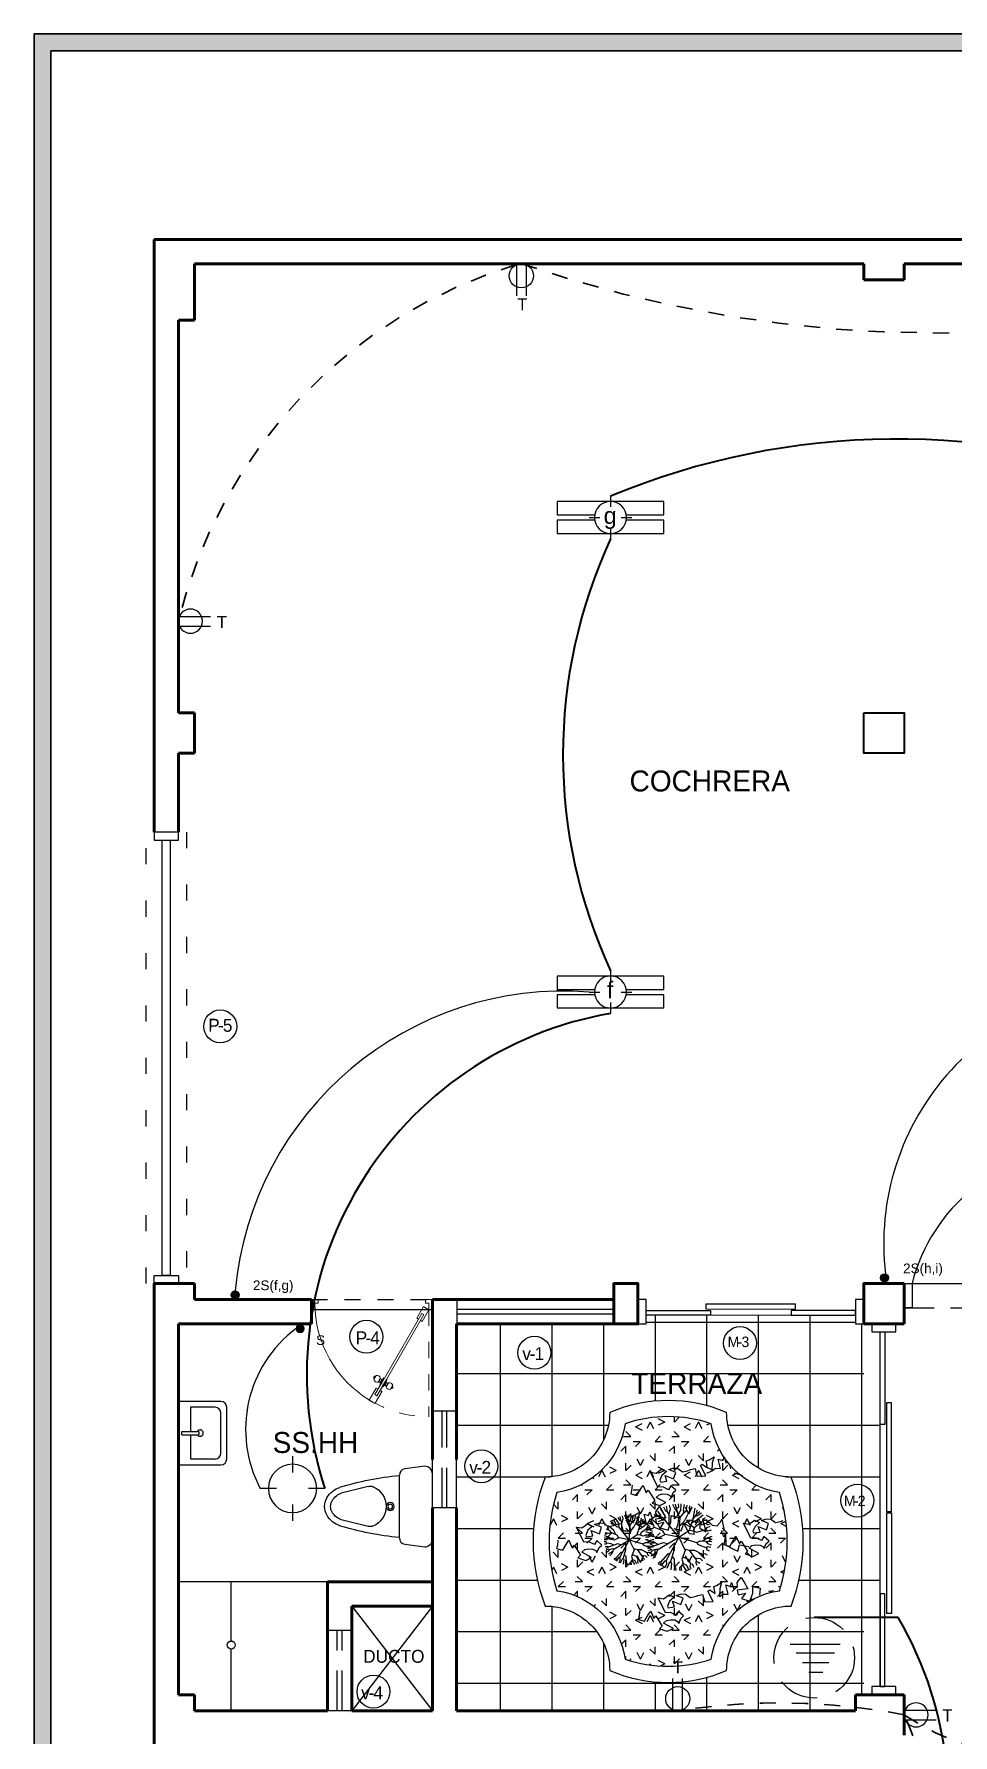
# Model space of a CAD drawing. Header units: metres. Extents: x 1996 to 3973, y 1775 to 3610.
# Drawn here: x 2228.48 to 2234.18, y 1795.09 to 1805.64 of the extents above; entities that cross this region are included whole.
import ezdxf
from ezdxf.enums import TextEntityAlignment as Align

# ---------------------------------------------------------------- set-up
doc = ezdxf.new("R2010")
doc.units = ezdxf.units.M
for name, pattern in [('ACAD_ISO07W100', [3, 0, -3]), ('DASHED2', [0.375, 0.25, -0.125]), ('HIDDEN', [0.375, 0.25, -0.125]), ('TRAZOS1', [0.15, 0.1, -0.05])]:
    doc.linetypes.add(name, pattern=pattern)
for name, color, linetype in [('0.1', 24, 'Continuous'), ('0.2', 2, 'Continuous'), ('ESQUEMA', 7, 'Continuous'), ('MOVABLE_FURNISHINGS', 130, 'Continuous'), ('muro', 5, 'Continuous'), ('MURO A', 6, 'Continuous'), ('piso', 8, 'Continuous'), ('PROY. DE VIGA', 4, 'ACAD_ISO07W100'), ('PROYECCION DE VIGA', 4, 'ACAD_ISO07W100'), ('PROYECCIONES 0.1', 1, 'HIDDEN'), ('puertas', 42, 'Continuous'), ('subtitulos-cori', 3, 'Continuous'), ('TEXTURA', 21, 'Continuous'), ('TOMACORRIENTE', 4, 'HIDDEN'), ('VIVIENDA1', 7, 'Continuous')]:
    doc.layers.add(name, color=color, linetype=linetype)
for name, color, linetype, lineweight in [('ACCESORIO', 151, 'Continuous', 25), ('CABLE-INTERRUPTOR', 2, 'Continuous', 25), ('CABLE-LUZ', 1, 'Continuous', 40), ('CABLE-TOMACORRIENTE', 3, 'TRAZOS1', 30), ('P-SANIT', 21, 'Continuous', 18), ('puerta', 34, 'Continuous', 18), ('TEX-CORTE', 31, 'Continuous', 13), ('ventana alta', 210, 'HIDDEN', 25), ('ventana baja', 3, 'Continuous', 25)]:
    doc.layers.add(name, color=color, linetype=linetype, lineweight=lineweight)
doc.styles.add('A-0', font='swissel.ttf', dxfattribs={"height": 0.06})
doc.styles.add('A-1', font='swissel.ttf', dxfattribs={"height": 0.1})
doc.styles.add('ARIAL', font='arial.ttf')
doc.styles.add('huber', font='comic.ttf', dxfattribs={"height": 0.13})

# ---------------------------------------------------------------- blocks, each defined once
blk = doc.blocks.new('inodoro')
at = {"layer": 'subtitulos-cori'}
for p, q in [((1585.506, 993.252), (1585.506, 993.642)), ((1585.699, 993.572), (1585.868, 993.53)), ((1585.699, 993.324), (1585.868, 993.365))]:
    blk.add_line(p, q, dxfattribs=at)
for points in [[(1585.506, 993.252, -0.375116), (1585.473, 993.214), (1585.349, 993.197, -0.414214), (1585.302, 993.245), (1585.302, 993.649, -0.414214), (1585.349, 993.697), (1585.473, 993.68, -0.374475), (1585.506, 993.642)], [(1585.876, 993.328, 0.072735), (1585.919, 993.351, 0.106053), (1585.957, 993.395, 0.126698), (1585.97, 993.447, 0.126698), (1585.957, 993.5, 0.106053), (1585.919, 993.543, 0.072735), (1585.876, 993.566, 0.075527)], [(1585.868, 993.365, 0.063348), (1585.896, 993.381, 0.106053), (1585.924, 993.413, 0.126698), (1585.933, 993.447, 0.126698), (1585.924, 993.482, 0.106053), (1585.896, 993.514, 0.063348), (1585.868, 993.53, 0.032432)]]:
    blk.add_lwpolyline(points, format="xyb", dxfattribs=at)
for radius in [0.0243, 0.0144]:
    blk.add_circle((1585.563, 993.447), radius, dxfattribs=at)
for centre, radius, start, end in [((1585.364, 991.935), 1.71, 72.5571, 85.242), ((1585.72, 993.448), 0.132, 112.0061, 248.1601), ((1585.688, 993.527), 0.0465, 75.9208, 112.0061), ((1585.361, 994.971), 1.722, 274.8314, 287.4286), ((1585.688, 993.369), 0.0465, 248.1601, 283.4542)]:
    blk.add_arc(centre, radius, start, end, dxfattribs=at)
blk = doc.blocks.new('ARBUSTO')
at = {"layer": '0.2'}
for p, q in [((-0.244, 0.152), (-0.266, 0.165)), ((-0.22, 0.159), (-0.244, 0.152)), ((-0.226, 0.183), (-0.243, 0.196)), ((-0.22, 0.159), (-0.226, 0.183)), ((-0.201, 0.199), (-0.223, 0.219)), ((-0.149, 0.121), (-0.22, 0.159)), ((-0.15, 0.191), (-0.201, 0.199)), ((-0.188, 0.235), (-0.194, 0.245)), ((-0.162, 0.222), (-0.188, 0.235)), ((-0.161, 0.24), (-0.17, 0.262)), ((-0.163, 0.209), (-0.161, 0.24)), ((-0.098, 0.119), (-0.163, 0.209)), ((-0.129, 0.252), (-0.139, 0.28)), ((-0.108, 0.245), (-0.129, 0.252)), ((-0.104, 0.27), (-0.113, 0.291)), ((-0.109, 0.245), (-0.104, 0.27)), ((-0.087, 0.203), (-0.109, 0.245)), ((-0.071, 0.256), (-0.091, 0.299)), ((-0.038, 0.181), (-0.087, 0.203)), ((-0.04, 0.244), (-0.071, 0.256)), ((-0.033, 0.254), (-0.065, 0.306)), ((-0.019, 0.274), (-0.006, 0.286)), ((-0.006, 0.286), (-0.011, 0.312)), ((0, 0), (0.119, 0.217)), ((0.03, 0.284), (0.027, 0.311)), ((0.04, 0.277), (0.03, 0.284)), ((0.04, 0.277), (0.043, 0.309)), ((0.044, 0.204), (0.04, 0.277)), ((0.062, 0.18), (0.044, 0.204)), ((0.045, 0.123), (0.076, 0.228)), ((0.067, 0.244), (0.075, 0.303)), ((0.076, 0.228), (0.067, 0.244)), ((0.076, 0.228), (0.09, 0.239)), ((0.09, 0.239), (0.111, 0.292)), ((0.105, 0.157), (0.169, 0.228)), ((0.116, 0.252), (0.129, 0.285)), ((0.119, 0.217), (0.116, 0.252)), ((0.119, 0.217), (0.137, 0.227)), ((0.137, 0.227), (0.164, 0.266)), ((0.166, 0.245), (0.176, 0.258)), ((0.169, 0.228), (0.166, 0.245)), ((0.169, 0.228), (0.184, 0.231)), ((0.184, 0.231), (0.193, 0.246)), ((0.206, 0.141), (0.222, 0.177)), ((0.222, 0.177), (0.242, 0.198)), ((-0.299, 0.018), (-0.312, 0.016)), ((-0.265, 0.004), (-0.312, -0.01)), ((-0.201, 0.033), (-0.31, 0.04)), ((-0.268, 0.059), (-0.304, 0.071)), ((-0.269, 0.087), (-0.299, 0.092)), ((-0.282, 0.038), (-0.299, 0.018)), ((-0.261, 0.115), (-0.285, 0.127)), ((-0.256, 0.096), (-0.269, 0.087)), ((-0.255, 0.036), (-0.268, 0.059)), ((-0.221, 0.034), (-0.265, 0.004)), ((-0.259, 0.097), (-0.261, 0.115)), ((-0.174, 0.063), (-0.259, 0.097)), ((-0.17, 0.047), (-0.201, 0.033)), ((-0.17, 0.047), (-0.174, 0.063)), ((0, 0), (-0.17, 0.047)), ((-0.097, 0.119), (-0.149, 0.121)), ((0, 0), (-0.1, -0.066)), ((-0.053, 0.108), (-0.098, 0.119)), ((0, 0), (-0.012, -0.184)), ((0, 0), (0.125, -0.025)), ((0, 0), (0.128, -0.161)), ((0.057, 0.103), (0.045, 0.123)), ((0.083, 0.152), (0.105, 0.157)), ((0.101, 0.06), (0.146, 0.05)), ((0.125, -0.025), (0.19, 0.004)), ((0.146, 0.05), (0.26, 0.091)), ((0.19, 0.004), (0.267, -0.012)), ((0.192, 0.114), (0.214, 0.113)), ((0.193, 0.067), (0.227, 0.047)), ((0.214, 0.113), (0.25, 0.123)), ((0.227, 0.047), (0.281, 0.039)), ((0.25, 0.123), (0.255, 0.137)), ((0.25, 0.123), (0.259, 0.115)), ((0.255, 0.137), (0.274, 0.151)), ((0.259, 0.115), (0.287, 0.125)), ((0.26, 0.091), (0.293, 0.108)), ((0.26, 0.091), (0.27, 0.082)), ((0.27, 0.082), (0.301, 0.085)), ((0.28, 0.039), (0.288, 0.024)), ((0.281, 0.039), (0.293, 0.052)), ((0.284, -0.001), (0.312, 0)), ((0.288, 0.024), (0.311, 0.025)), ((0.293, 0.052), (0.308, 0.052)), ((-0.273, -0.061), (-0.305, -0.07)), ((-0.265, -0.092), (-0.295, -0.104)), ((-0.269, -0.12), (-0.287, -0.124)), ((-0.229, -0.122), (-0.278, -0.142)), ((-0.253, -0.073), (-0.273, -0.061)), ((-0.253, -0.132), (-0.269, -0.12)), ((-0.252, -0.072), (-0.265, -0.092)), ((-0.226, -0.155), (-0.265, -0.166)), ((-0.168, -0.049), (-0.252, -0.072)), ((-0.156, -0.154), (-0.23, -0.211)), ((-0.193, -0.128), (-0.229, -0.122)), ((-0.226, -0.152), (-0.228, -0.172)), ((-0.156, -0.101), (-0.226, -0.152)), ((-0.135, -0.062), (-0.168, -0.049)), ((-0.135, -0.062), (-0.156, -0.101)), ((-0.122, -0.136), (-0.156, -0.154)), ((-0.1, -0.066), (-0.135, -0.062)), ((-0.1, -0.066), (-0.134, -0.172)), ((-0.058, -0.158), (-0.105, -0.252)), ((-0.006, -0.1), (-0.058, -0.158)), ((0.091, -0.114), (0.091, -0.213)), ((0.128, -0.023), (0.15, -0.06)), ((0.15, -0.06), (0.228, -0.091)), ((0.169, -0.068), (0.191, -0.118)), ((0.191, -0.118), (0.259, -0.174)), ((0.227, -0.09), (0.236, -0.113)), ((0.228, -0.091), (0.253, -0.079)), ((0.231, -0.005), (0.246, -0.029)), ((0.236, -0.113), (0.282, -0.134)), ((0.246, -0.029), (0.308, -0.052)), ((0.253, -0.079), (0.3, -0.089)), ((0.256, -0.122), (0.259, -0.14)), ((0.259, -0.14), (0.275, -0.149)), ((0.265, -0.012), (0.312, -0.022)), ((0.267, -0.012), (0.284, -0.001)), ((0.272, -0.083), (0.283, -0.071)), ((0.283, -0.071), (0.304, -0.071)), ((-0.228, -0.172), (-0.25, -0.187)), ((-0.174, -0.203), (-0.213, -0.229)), ((-0.17, -0.22), (-0.197, -0.243)), ((-0.169, -0.246), (-0.176, -0.258)), ((-0.155, -0.198), (-0.174, -0.203)), ((-0.134, -0.172), (-0.171, -0.219)), ((-0.171, -0.219), (-0.169, -0.246)), ((-0.134, -0.172), (-0.155, -0.272)), ((-0.105, -0.252), (-0.127, -0.286)), ((-0.105, -0.252), (-0.1, -0.273)), ((-0.1, -0.273), (-0.105, -0.294)), ((-0.07, -0.247), (-0.08, -0.302)), ((-0.05, -0.233), (-0.07, -0.247)), ((-0.043, -0.254), (-0.053, -0.308)), ((-0.012, -0.184), (-0.05, -0.233)), ((-0.05, -0.233), (-0.043, -0.254)), ((-0.019, -0.25), (-0.023, -0.312)), ((0.007, -0.215), (-0.019, -0.25)), ((-0.012, -0.184), (0.006, -0.211)), ((0.021, -0.269), (0, -0.289)), ((0, -0.289), (0.002, -0.312)), ((0.006, -0.211), (0.021, -0.269)), ((0.014, -0.241), (0.034, -0.263)), ((0.021, -0.269), (0.031, -0.311)), ((0.034, -0.263), (0.055, -0.308)), ((0.092, -0.214), (0.076, -0.265)), ((0.076, -0.265), (0.086, -0.3)), ((0.091, -0.213), (0.104, -0.237)), ((0.104, -0.237), (0.122, -0.246)), ((0.105, -0.237), (0.114, -0.291)), ((0.122, -0.246), (0.138, -0.281)), ((0.13, -0.161), (0.127, -0.201)), ((0.127, -0.201), (0.168, -0.263)), ((0.128, -0.161), (0.15, -0.16)), ((0.15, -0.16), (0.191, -0.196)), ((0.171, -0.179), (0.166, -0.204)), ((0.166, -0.204), (0.194, -0.245)), ((0.191, -0.196), (0.209, -0.192)), ((0.192, -0.196), (0.215, -0.227)), ((0.209, -0.192), (0.23, -0.212))]:
    blk.add_line(p, q, dxfattribs=at)
blk.add_lwpolyline([(0.26, 0.173), (0.205, 0.14), (0.194, 0.115), (0, 0), (-0.061, 0.124), (-0.029, 0.205), (-0.04, 0.244), (-0.019, 0.274), (-0.026, 0.311)], dxfattribs=at)
blk = doc.blocks.new('A$C1E0144C6')
for p, q in [((0, 0), (0.005, 0.06)), ((0.005, 0), (0, 0)), ((0.01, 0.06), (0.005, 0)), ((0.005, 0.06), (0.01, 0.06)), ((0.009, 0.014), (0.005, 0)), ((0.009, 0.014), (0.011, 0.046)), ((0.013, 0.017), (0.009, 0.014)), ((0.01, 0.06), (0.011, 0.046)), ((0.011, 0.046), (0.015, 0.042)), ((0.013, 0.017), (0.015, 0.042)), ((0.027, 0.016), (0.013, 0.017)), ((0.015, 0.042), (0.03, 0.041)), ((0.027, 0.041), (0.025, 0.016)), ((0.03, 0.045), (0.027, 0.011)), ((0.064, 0.007), (0.067, 0.042)), ((0.065, 0.019), (0.073, 0.018)), ((0.074, 0.03), (0.066, 0.031)), ((0.073, 0.018), (0.074, 0.03))]:
    blk.add_line(p, q)
for centre, start, end in [((0.047, 0.029), 221.3972, 308.6028), ((0.047, 0.024), 41.3972, 128.6028)]:
    blk.add_arc(centre, 0.0272, start, end)
blk = doc.blocks.new('p-0.9')
at = {"linetype": 'ACAD_ISO07W100', "ltscale": 0.005}
blk.add_line((0.025, 0.075), (0.025, 0.871), dxfattribs=at)
at = {"linetype": 'Continuous'}
for p, q in [((0.426, 0.77), (0.374, 0.68)), ((0.469, 0.749), (0.428, 0.773)), ((0.362, 0.628), (0.372, 0.647)), ((0.372, 0.647), (0.412, 0.716)), ((0.376, 0.683), (0.389, 0.675)), ((0.377, 0.62), (0.387, 0.638)), ((0.387, 0.638), (0.427, 0.707)), ((0.404, 0.666), (0.417, 0.659)), ((0.412, 0.716), (0.427, 0.707)), ((0.417, 0.659), (0.469, 0.749)), ((0.063, 0.111), (0.362, 0.628)), ((0.078, 0.102), (0.377, 0.62)), ((0.025, 0.075), (0.075, 0.162)), ((0.116, 0.138), (0.066, 0.051)), ((0.075, 0.162), (0.088, 0.154)), ((0.103, 0.145), (0.116, 0.138)), ((0, 0.075), (0.025, 0.075)), ((0, 0), (0, 0.075)), ((0.05, 0), (0, 0)), ((0.066, 0.051), (0.025, 0.075)), ((0.025, 0.075), (0.025, 0.025)), ((0.05, 0.025), (0.025, 0.025)), ((0.05, 0.025), (0.05, 0)), ((0.063, 0.111), (0.078, 0.102)), ((0.85, 0.025), (0.875, 0.025)), ((0.85, 0.025), (0.85, 0)), ((0.85, 0), (0.9, 0)), ((0.875, 0.075), (0.875, 0.025)), ((0.9, 0.075), (0.875, 0.075)), ((0.9, 0), (0.9, 0.075))]:
    blk.add_line(p, q, dxfattribs=at)
at = {"linetype": 'ACAD_ISO07W100', "ltscale": 0.005}
blk.add_arc((0.027, 0.025), 0.846, 58.6142, 90.1591, dxfattribs=at)
at = {"linetype": 'Continuous'}
blk.add_arc((0.023, 0.021), 0.852, 0.2727, 58.5148, dxfattribs=at)
at = {"linetype": 'Continuous', "xscale": -1, "rotation": 325.0359534046227}
blk.add_blockref('A$C1E0144C6', (0.342, 0.594), dxfattribs=at)
at = {"linetype": 'Continuous', "extrusion": (0, 0, -1), "xscale": -1, "zscale": -1, "rotation": 25.03595340614481}
blk.add_blockref('A$C1E0144C6', (-0.357, 0.585), dxfattribs=at)
blk = doc.blocks.new('lavatorio')
at = {"layer": 'P-SANIT', "lineweight": 25}
for p, q in [((1585.563, 994.244), (1585.302, 994.244)), ((1585.527, 994.208), (1585.375, 994.208)), ((1585.375, 994.208), (1585.375, 994.058)), ((1585.6, 993.887), (1585.6, 994.208)), ((1585.563, 993.923), (1585.563, 994.171)), ((1585.32, 994.058), (1585.417, 994.058)), ((1585.32, 994.036), (1585.32, 994.058)), ((1585.32, 994.036), (1585.417, 994.036)), ((1585.32, 994.036), (1585.417, 994.036)), ((1585.375, 994.036), (1585.375, 993.887)), ((1585.375, 993.887), (1585.527, 993.887)), ((1585.302, 993.85), (1585.563, 993.85))]:
    blk.add_line(p, q, dxfattribs=at)
for centre, radius, start, end in [((1585.527, 994.171), 0.0364, 0, 90), ((1585.563, 994.208), 0.0364, 0, 90), ((1585.434, 994.048), 0.0198, 215.0613, 148.7211), ((1585.418, 994.047), 0.0111, 260.6904, 99.3096), ((1585.527, 993.923), 0.0364, 270, 0), ((1585.563, 993.887), 0.0364, 270, 0)]:
    blk.add_arc(centre, radius, start, end, dxfattribs=at)
blk = doc.blocks.new('1-FLUO')
for p, q in [((0, 0.2), (0, 0.1)), ((-0.1, 0), (-0.2, 0)), ((0.2, 0), (0.1, 0)), ((0, -0.1), (0, -0.2))]:
    blk.add_line(p, q)
for points in [[(-0.148, 0.025), (-0.5, 0.025), (-0.5, 0.15), (0.5, 0.15), (0.5, 0.025), (0.148, 0.025)], [(0.148, -0.025), (0.5, -0.025), (0.5, -0.15), (-0.5, -0.15), (-0.5, -0.025), (-0.148, -0.025)]]:
    blk.add_lwpolyline(points)
blk.add_circle((0, 0), 0.15)
blk = doc.blocks.new('1-PUNT')
for p, q in [((0, 0.1), (0, 0.2)), ((-0.2, 0), (-0.1, 0)), ((0.1, 0), (0.2, 0)), ((0, -0.2), (0, -0.1))]:
    blk.add_line(p, q)
blk.add_circle((0, 0), 0.15)
at = {"style": 'A-0'}
blk.add_attdef('88', text='', height=0.06, dxfattribs=at).set_placement((0, 0), align=Align.MIDDLE_CENTER)
blk = doc.blocks.new('A-INTERRUPTOR2')
blk.add_hatch(color=256).paths.add_polyline_path([(-0.02, 0, 1), (-0.07, 0, 1)])
blk.add_circle((-0.045, 0), 0.025)
at = {"style": 'A-0'}
blk.add_attdef('S(A,B)', text='', height=0.06, dxfattribs=at).set_placement((-0.09, 0.045), align=Align.RIGHT)
blk = doc.blocks.new('2-TM_SI')
for p, q in [((0.006, 0.03), (0.2, 0.03)), ((0.006, -0.03), (0.2, -0.03))]:
    blk.add_line(p, q)
blk.add_circle((0.075, 0), 0.075)

msp = doc.modelspace()

# ---------------------------------------------------------------- hatches: boundary and pattern name
h = msp.add_hatch(color=6)
h.dxf.hatch_style = 1
h.set_gradient(color1=(255, 0, 255), color2=(255, 51, 255), one_color=1, tint=0.6, name='CYLINDER')
h.paths.add_polyline_path([(2268.549, 1775.019), (2268.549, 1805.639), (2228.483, 1805.639), (2228.483, 1775.019)])
h.paths.add_polyline_path([(2268.444, 1775.128), (2268.444, 1805.534), (2228.587, 1805.534), (2228.587, 1775.128)], flags=16)
h = msp.add_hatch()
h.set_pattern_fill('HLNIST', color=8, scale=0.08, pattern_type=2)
h.set_pattern_definition([(0, (244.81572, -52.59), (0, 0.32), []), (90, (244.81572, -52.59), (-0.32, 2e-17), [])])
h.paths.add_polyline_path([(2233.628, 1795.789), (2233.678, 1795.789), (2233.678, 1795.839), (2233.73, 1795.839), (2233.73, 1796.264), (2233.73, 1797.139), (2233.678, 1797.139), (2233.678, 1797.189), (2233.628, 1797.189), (2233.628, 1797.639), (2233.628, 1797.639), (2233.578, 1797.639), (2233.578, 1797.692), (2232.278, 1797.691), (2232.278, 1797.639), (2232.228, 1797.639), (2232.078, 1797.639), (2231.103, 1797.639), (2231.103, 1796.797), (2231.103, 1796.497), (2231.103, 1795.239), (2233.578, 1795.239), (2233.578, 1795.339), (2233.628, 1795.339)])
h.paths.add_polyline_path([(2231.653, 1795.889, -0.187792), (2231.653, 1796.689, 0.414214), (2232.053, 1797.089, -0.205459), (2232.778, 1797.089, 0.414214), (2233.178, 1796.689, -0.187792), (2233.178, 1795.889, 0.414214), (2232.778, 1795.489, -0.205459), (2232.053, 1795.489, 0.414214)], flags=16)
h.paths.add_polyline_path([(2231.725, 1795.984, -0.155954), (2231.725, 1796.594, 0.332503), (2232.148, 1797.019, -0.167813), (2232.683, 1797.019, 0.111598), (2232.761, 1796.813), (2232.762, 1796.814), (2232.763, 1796.81, 0.211504), (2233.106, 1796.594, -0.155954), (2233.106, 1795.984, 0.332503), (2232.683, 1795.56, -0.167813), (2232.148, 1795.56, 0.332503)], flags=0)
h.paths.add_polyline_path([(2232.095, 1796.395), (2232.095, 1796.396), (2232.093, 1796.395)], flags=0)
h.paths.add_polyline_path([(2232.035, 1796.279), (2232.035, 1796.28), (2232.035, 1796.279)], flags=0)
h.paths.add_polyline_path([(2232.062, 1796.344), (2232.062, 1796.344), (2232.061, 1796.344)], flags=0)
h.paths.add_polyline_path([(2232.354, 1796.239), (2232.353, 1796.239), (2232.352, 1796.239)], flags=0)
h.paths.add_polyline_path([(2232.079, 1796.242), (2232.079, 1796.242), (2232.078, 1796.241)], flags=0)
h.paths.add_polyline_path([(2232.174, 1796.299), (2232.112, 1796.311), (2232.111, 1796.31), (2232.11, 1796.311), (2232.174, 1796.299), (2232.111, 1796.379), (2232.1, 1796.378), (2232.08, 1796.396), (2232.079, 1796.396), (2232.078, 1796.398), (2232.1, 1796.378), (2232.11, 1796.379), (2232.11, 1796.38), (2232.129, 1796.355), (2232.129, 1796.405), (2232.123, 1796.416), (2232.123, 1796.417), (2232.122, 1796.418), (2232.129, 1796.405), (2232.129, 1796.406), (2232.129, 1796.355), (2232.174, 1796.299), (2232.18, 1796.39), (2232.17, 1796.405), (2232.171, 1796.405), (2232.171, 1796.404), (2232.18, 1796.39), (2232.2, 1796.415), (2232.199, 1796.414), (2232.2, 1796.414), (2232.18, 1796.39), (2232.174, 1796.299), (2232.224, 1796.332), (2232.241, 1796.384), (2232.259, 1796.407), (2232.259, 1796.408), (2232.261, 1796.409), (2232.241, 1796.384), (2232.235, 1796.366), (2232.252, 1796.375), (2232.291, 1796.405), (2232.324, 1796.39), (2232.33, 1796.375), (2232.382, 1796.355), (2232.395, 1796.332), (2232.481, 1796.315), (2232.396, 1796.422), (2232.382, 1796.421), (2232.354, 1796.445), (2232.354, 1796.445), (2232.352, 1796.447), (2232.382, 1796.421), (2232.394, 1796.422), (2232.394, 1796.423), (2232.421, 1796.39), (2232.42, 1796.456), (2232.412, 1796.472), (2232.411, 1796.472), (2232.411, 1796.474), (2232.42, 1796.457), (2232.42, 1796.458), (2232.421, 1796.39), (2232.481, 1796.315), (2232.489, 1796.437), (2232.475, 1796.457), (2232.476, 1796.457), (2232.476, 1796.455), (2232.489, 1796.437), (2232.514, 1796.469), (2232.514, 1796.469), (2232.514, 1796.469), (2232.489, 1796.437), (2232.481, 1796.315), (2232.547, 1796.359), (2232.57, 1796.429), (2232.594, 1796.46), (2232.594, 1796.461), (2232.596, 1796.462), (2232.57, 1796.429), (2232.547, 1796.359), (2232.57, 1796.356), (2232.584, 1796.382), (2232.63, 1796.415), (2232.631, 1796.418), (2232.635, 1796.419), (2232.584, 1796.382), (2232.57, 1796.356), (2232.592, 1796.347), (2232.648, 1796.362), (2232.649, 1796.363), (2232.649, 1796.363), (2232.592, 1796.347), (2232.57, 1796.356), (2232.547, 1796.359), (2232.481, 1796.315), (2232.593, 1796.284), (2232.596, 1796.273), (2232.65, 1796.252), (2232.653, 1796.253), (2232.653, 1796.251), (2232.596, 1796.273), (2232.593, 1796.284), (2232.481, 1796.315), (2232.398, 1796.331), (2232.355, 1796.312), (2232.305, 1796.323), (2232.278, 1796.328), (2232.258, 1796.323), (2232.242, 1796.33), (2232.224, 1796.332), (2232.174, 1796.299), (2232.259, 1796.275), (2232.275, 1796.282), (2232.285, 1796.282), (2232.292, 1796.287), (2232.295, 1796.29), (2232.295, 1796.289), (2232.33, 1796.284), (2232.353, 1796.27), (2232.309, 1796.254), (2232.303, 1796.252), (2232.304, 1796.241), (2232.318, 1796.234), (2232.315, 1796.234), (2232.309, 1796.239), (2232.305, 1796.237), (2232.303, 1796.25), (2232.261, 1796.267), (2232.259, 1796.275)], flags=0)
h.paths.add_polyline_path([(2232.229, 1796.177), (2232.228, 1796.177), (2232.229, 1796.177)], flags=0)
h.paths.add_polyline_path([(2232.307, 1796.256), (2232.308, 1796.255), (2232.308, 1796.255)], flags=0)
h.paths.add_polyline_path([(2232.285, 1796.373), (2232.287, 1796.373), (2232.287, 1796.374)], flags=0)
h.paths.add_polyline_path([(2232.323, 1796.332), (2232.31, 1796.329), (2232.3, 1796.335), (2232.303, 1796.34)], flags=0)
h.paths.add_polyline_path([(2232.292, 1796.361), (2232.297, 1796.366), (2232.3, 1796.364)], flags=0)
h.paths.add_polyline_path([(2232.552, 1796.153), (2232.553, 1796.153), (2232.553, 1796.152)], flags=0)
h.paths.add_polyline_path([(2232.545, 1796.236), (2232.546, 1796.236), (2232.546, 1796.236)], flags=0)
h = msp.add_hatch()
h.set_pattern_fill('GEOL6', color=92, scale=0.3, pattern_type=2)
h.set_pattern_definition([(0, (236.13364, -52.59), (0.3, 0.3), [0.045, -0.12, 0.045, -0.09]), (0, (236.23864, -52.56), (0.3, 0.3), [0.045, -0.255]), (90, (236.25364, -52.47), (-0.3, 0.3), [0.045, -0.06, 0.045, -0.15]), (90, (236.13364, -52.41), (-0.3, 0.3), [0.045, -0.255]), (45, (236.25364, -52.47), (3e-17, 0.3), [0.045, -0.209558441, 0.045, -0.124705627]), (135, (236.28364, -52.56), (-0.3, 3e-17), [0.045, -0.167132034, 0.045, -0.167132034]), (225, (236.25364, -52.32), (-7e-17, -0.3), [0.045, -0.37926407]), (225, (236.34364, -52.59), (-7e-17, -0.3), [0.045, -0.37926407]), (26.565051, (236.31364, -52.5), (0.3, 1e-10), [0.045, -0.625820393]), (63.434949, (236.34364, -52.44), (1e-10, 0.3), [0.045, -0.625820393]), (116.565051, (236.34364, -52.44), (-1e-10, 0.3), [0.045, -0.625820393]), (153.434949, (236.19364, -52.47), (-0.3, 1e-10), [0.045, -0.625820393]), (206.565051, (236.19364, -52.47), (-0.3, -1e-10), [0.045, -0.625820393]), (243.434949, (236.10364, -52.47), (-1e-10, -0.3), [0.045, -0.625820393]), (296.565051, (236.10364, -52.47), (1e-10, -0.3), [0.045, -0.625820393]), (333.434949, (236.31364, -52.5), (0.3, -1e-10), [0.045, -0.625820393])])
h.paths.add_polyline_path([(2231.725, 1796.594, 0.155954), (2231.725, 1795.984, -0.332503), (2232.148, 1795.56, 0.167813), (2232.683, 1795.56, -0.332503), (2233.106, 1795.984, 0.155954), (2233.106, 1796.594, -0.332503), (2232.683, 1797.019, 0.167813), (2232.148, 1797.019, -0.332503)])

# ---------------------------------------------------------------- linework, layer by layer
at = {"color": 4}
msp.add_line((2230.203, 1797.727), (2230.953, 1797.727), dxfattribs=at)
at = {"color": 234}
for p, q in [((2232.078, 1797.729), (2231.108, 1797.729)), ((2232.078, 1797.699), (2231.108, 1797.699))]:
    msp.add_line(p, q, dxfattribs=at)
at = {"color": 2}
msp.add_lwpolyline([(2233.928, 1797.889), (2233.928, 1797.739), (2233.878, 1797.739), (2233.878, 1797.889)], close=True, dxfattribs=at)
at = {"color": 4}
msp.add_arc((2234.984, 1797.624), 1.089, 16.8338, 165.8965, dxfattribs=at)
at = {"layer": '0.1'}
for p, q in [((2233.878, 1797.889), (2235.028, 1797.889)), ((2229.706, 1795.672), (2229.706, 1796.039)), ((2229.706, 1795.239), (2229.706, 1795.622))]:
    msp.add_line(p, q, dxfattribs=at)
at = {"layer": '0.1', "lineweight": 40}
msp.add_line((2233.841, 1795.818), (2233.321, 1795.818), dxfattribs=at)
at = {"layer": '0.1'}
msp.add_circle((2229.706, 1795.647), 0.025, dxfattribs=at)
at = {"layer": '0.1', "lineweight": 40}
msp.add_arc((2231.897, 1794.676), 2.255, 339.9788, 30.4288, dxfattribs=at)
at = {"layer": '0.2'}
for p, q in [((2232.652, 1796.789), (2232.67, 1796.796)), ((2232.66, 1796.747), (2232.652, 1796.789)), ((2232.67, 1796.796), (2232.701, 1796.815)), ((2232.701, 1796.815), (2232.689, 1796.776)), ((2232.741, 1796.742), (2232.726, 1796.8)), ((2232.726, 1796.8), (2232.754, 1796.791)), ((2232.754, 1796.791), (2232.762, 1796.814)), ((2232.762, 1796.814), (2232.776, 1796.774)), ((2232.352, 1796.626), (2232.306, 1796.719)), ((2232.306, 1796.719), (2232.34, 1796.713)), ((2232.34, 1796.713), (2232.374, 1796.738)), ((2232.377, 1796.699), (2232.364, 1796.669)), ((2232.374, 1796.738), (2232.405, 1796.723)), ((2232.405, 1796.723), (2232.377, 1796.699)), ((2232.408, 1796.664), (2232.396, 1796.699)), ((2232.396, 1796.699), (2232.448, 1796.678)), ((2232.419, 1796.735), (2232.444, 1796.743)), ((2232.462, 1796.717), (2232.419, 1796.735)), ((2232.444, 1796.743), (2232.474, 1796.744)), ((2232.448, 1796.678), (2232.462, 1796.717)), ((2232.474, 1796.744), (2232.505, 1796.721)), ((2232.505, 1796.721), (2232.535, 1796.728)), ((2232.535, 1796.728), (2232.553, 1796.735)), ((2232.553, 1796.735), (2232.583, 1796.741)), ((2232.583, 1796.741), (2232.59, 1796.713)), ((2232.59, 1796.713), (2232.596, 1796.695)), ((2232.596, 1796.695), (2232.647, 1796.697)), ((2232.615, 1796.761), (2232.626, 1796.769)), ((2232.648, 1796.697), (2232.615, 1796.761)), ((2232.626, 1796.769), (2232.66, 1796.747)), ((2232.647, 1796.697), (2232.648, 1796.697)), ((2232.66, 1796.747), (2232.66, 1796.747)), ((2232.689, 1796.776), (2232.687, 1796.728)), ((2232.687, 1796.728), (2232.71, 1796.743)), ((2232.71, 1796.743), (2232.741, 1796.742)), ((2232.796, 1796.768), (2232.803, 1796.739)), ((2232.825, 1796.715), (2232.876, 1796.699)), ((2232.189, 1796.605), (2232.184, 1796.585)), ((2232.184, 1796.585), (2232.222, 1796.575)), ((2232.192, 1796.638), (2232.189, 1796.605)), ((2232.222, 1796.575), (2232.242, 1796.612)), ((2232.242, 1796.612), (2232.26, 1796.637)), ((2232.26, 1796.637), (2232.28, 1796.591)), ((2232.28, 1796.591), (2232.292, 1796.608)), ((2232.292, 1796.608), (2232.332, 1796.544)), ((2232.34, 1796.563), (2232.359, 1796.579)), ((2232.383, 1796.628), (2232.352, 1796.626)), ((2232.359, 1796.579), (2232.383, 1796.584)), ((2232.364, 1796.669), (2232.369, 1796.658)), ((2232.369, 1796.658), (2232.408, 1796.664)), ((2232.418, 1796.61), (2232.383, 1796.628)), ((2232.383, 1796.584), (2232.383, 1796.584)), ((2232.383, 1796.584), (2232.409, 1796.583)), ((2232.409, 1796.583), (2232.427, 1796.572)), ((2232.433, 1796.635), (2232.418, 1796.61)), ((2232.464, 1796.608), (2232.433, 1796.635)), ((2232.434, 1796.56), (2232.447, 1796.592)), ((2232.447, 1796.592), (2232.464, 1796.608)), ((2232.332, 1796.544), (2232.316, 1796.527)), ((2232.316, 1796.527), (2232.364, 1796.513)), ((2232.401, 1796.53), (2232.34, 1796.563)), ((2232.364, 1796.513), (2232.401, 1796.53)), ((2232.427, 1796.572), (2232.434, 1796.56)), ((2232.928, 1796.31), (2232.882, 1796.403)), ((2232.882, 1796.403), (2232.916, 1796.397)), ((2232.916, 1796.397), (2232.951, 1796.422)), ((2232.954, 1796.383), (2232.94, 1796.353)), ((2232.951, 1796.422), (2232.981, 1796.407)), ((2232.981, 1796.407), (2232.954, 1796.383)), ((2232.985, 1796.348), (2232.973, 1796.383)), ((2232.973, 1796.383), (2233.025, 1796.362)), ((2232.995, 1796.42), (2233.02, 1796.428)), ((2233.038, 1796.401), (2232.995, 1796.42)), ((2233.02, 1796.428), (2233.051, 1796.429)), ((2233.025, 1796.362), (2233.038, 1796.401)), ((2233.051, 1796.429), (2233.081, 1796.406)), ((2233.081, 1796.406), (2233.112, 1796.413)), ((2233.112, 1796.413), (2233.129, 1796.42)), ((2232.765, 1796.289), (2232.76, 1796.27)), ((2232.76, 1796.27), (2232.798, 1796.259)), ((2232.768, 1796.323), (2232.765, 1796.289)), ((2232.798, 1796.259), (2232.818, 1796.296)), ((2232.818, 1796.296), (2232.836, 1796.322)), ((2232.836, 1796.322), (2232.857, 1796.275)), ((2232.857, 1796.275), (2232.868, 1796.292)), ((2232.868, 1796.292), (2232.908, 1796.229)), ((2232.917, 1796.248), (2232.935, 1796.264)), ((2232.959, 1796.312), (2232.928, 1796.31)), ((2232.935, 1796.264), (2232.959, 1796.269)), ((2232.94, 1796.353), (2232.945, 1796.343)), ((2232.945, 1796.343), (2232.985, 1796.348)), ((2232.994, 1796.295), (2232.959, 1796.312)), ((2232.959, 1796.269), (2232.959, 1796.269)), ((2232.959, 1796.269), (2232.986, 1796.267)), ((2232.986, 1796.267), (2233.004, 1796.256)), ((2233.009, 1796.32), (2232.994, 1796.295)), ((2233.004, 1796.256), (2233.01, 1796.245)), ((2233.041, 1796.292), (2233.009, 1796.32)), ((2233.01, 1796.245), (2233.023, 1796.276)), ((2233.023, 1796.276), (2233.041, 1796.292)), ((2232.908, 1796.229), (2232.892, 1796.212)), ((2232.892, 1796.212), (2232.94, 1796.197)), ((2232.977, 1796.215), (2232.917, 1796.248)), ((2232.94, 1796.197), (2232.977, 1796.215)), ((2232.844, 1796.034), (2232.868, 1796.066)), ((2232.868, 1796.066), (2232.887, 1796.036)), ((2230.303, 1796.039), (2229.378, 1796.039)), ((2232.386, 1795.933), (2232.421, 1795.958)), ((2232.421, 1795.958), (2232.452, 1795.943)), ((2232.452, 1795.943), (2232.424, 1795.919)), ((2232.466, 1795.955), (2232.491, 1795.963)), ((2232.509, 1795.937), (2232.466, 1795.955)), ((2232.491, 1795.963), (2232.521, 1795.964)), ((2232.521, 1795.964), (2232.552, 1795.941)), ((2232.552, 1795.941), (2232.582, 1795.948)), ((2232.582, 1795.948), (2232.599, 1795.955)), ((2232.599, 1795.955), (2232.629, 1795.961)), ((2232.629, 1795.961), (2232.636, 1795.933)), ((2232.662, 1795.981), (2232.673, 1795.989)), ((2232.694, 1795.917), (2232.662, 1795.981)), ((2232.673, 1795.989), (2232.706, 1795.967)), ((2232.698, 1796.009), (2232.716, 1796.016)), ((2232.706, 1795.967), (2232.698, 1796.009)), ((2232.706, 1795.967), (2232.706, 1795.967)), ((2232.716, 1796.016), (2232.747, 1796.035)), ((2232.736, 1795.996), (2232.734, 1795.948)), ((2232.734, 1795.948), (2232.756, 1795.963)), ((2232.747, 1796.035), (2232.736, 1795.996)), ((2232.756, 1795.963), (2232.788, 1795.962)), ((2232.788, 1795.962), (2232.773, 1796.02)), ((2232.773, 1796.02), (2232.801, 1796.011)), ((2232.801, 1796.011), (2232.808, 1796.034)), ((2232.808, 1796.034), (2232.822, 1795.994)), ((2232.822, 1795.994), (2232.846, 1796.009)), ((2232.909, 1795.996), (2232.843, 1795.988)), ((2232.843, 1795.988), (2232.85, 1795.959)), ((2232.846, 1796.009), (2232.844, 1796.034)), ((2232.85, 1795.959), (2232.894, 1795.969)), ((2232.894, 1795.969), (2232.871, 1795.935)), ((2232.887, 1796.036), (2232.909, 1795.996)), ((2232.922, 1795.919), (2232.94, 1795.968)), ((2232.94, 1795.968), (2232.94, 1796.01)), ((2232.94, 1796.01), (2232.985, 1795.999)), ((2232.985, 1795.999), (2232.982, 1795.957)), ((2232.985, 1795.999), (2232.985, 1795.999)), ((2233.038, 1795.981), (2233.069, 1795.985)), ((2232.238, 1795.858), (2232.236, 1795.825)), ((2232.289, 1795.832), (2232.307, 1795.857)), ((2232.307, 1795.857), (2232.327, 1795.811)), ((2232.399, 1795.846), (2232.353, 1795.939)), ((2232.353, 1795.939), (2232.386, 1795.933)), ((2232.429, 1795.848), (2232.399, 1795.846)), ((2232.424, 1795.919), (2232.411, 1795.889)), ((2232.411, 1795.889), (2232.416, 1795.878)), ((2232.416, 1795.878), (2232.455, 1795.884)), ((2232.465, 1795.831), (2232.429, 1795.848)), ((2232.455, 1795.884), (2232.443, 1795.919)), ((2232.443, 1795.919), (2232.495, 1795.898)), ((2232.479, 1795.855), (2232.465, 1795.831)), ((2232.511, 1795.828), (2232.479, 1795.855)), ((2232.495, 1795.898), (2232.509, 1795.937)), ((2232.636, 1795.933), (2232.643, 1795.915)), ((2232.643, 1795.915), (2232.693, 1795.917)), ((2232.693, 1795.917), (2232.694, 1795.917)), ((2232.871, 1795.935), (2232.922, 1795.919)), ((2232.236, 1795.825), (2232.23, 1795.805)), ((2232.23, 1795.805), (2232.268, 1795.795)), ((2232.268, 1795.795), (2232.289, 1795.832)), ((2232.327, 1795.811), (2232.339, 1795.828)), ((2232.339, 1795.828), (2232.378, 1795.764)), ((2232.378, 1795.764), (2232.362, 1795.747)), ((2232.362, 1795.747), (2232.41, 1795.733)), ((2232.387, 1795.783), (2232.405, 1795.8)), ((2232.448, 1795.75), (2232.387, 1795.783)), ((2232.405, 1795.8), (2232.429, 1795.804)), ((2232.41, 1795.733), (2232.448, 1795.75)), ((2232.429, 1795.804), (2232.429, 1795.804)), ((2232.429, 1795.804), (2232.456, 1795.803)), ((2232.456, 1795.803), (2232.474, 1795.792)), ((2232.474, 1795.792), (2232.481, 1795.78)), ((2232.481, 1795.78), (2232.494, 1795.812)), ((2232.494, 1795.812), (2232.511, 1795.828))]:
    msp.add_line(p, q, dxfattribs=at)
for points in [[(2233.178, 1796.689, -0.414214), (2232.778, 1797.089, 0.205459), (2232.053, 1797.089, -0.414214), (2231.653, 1796.689, 0.187792), (2231.653, 1795.889, -0.414214), (2232.053, 1795.489, 0.205459), (2232.778, 1795.489, -0.414214), (2233.178, 1795.889, 0.187792)], [(2233.106, 1796.594, -0.332503), (2232.683, 1797.019, 0.167813), (2232.148, 1797.019, -0.332503), (2231.725, 1796.594, 0.155954), (2231.725, 1795.984, -0.332503), (2232.148, 1795.56, 0.167813), (2232.683, 1795.56, -0.332503), (2233.106, 1795.984, 0.155954)]]:
    msp.add_lwpolyline(points, format="xyb", close=True, dxfattribs=at)
msp.add_lwpolyline([(2231.732, 1796.298), (2231.729, 1796.264), (2231.724, 1796.245), (2231.762, 1796.235), (2231.782, 1796.271), (2231.8, 1796.297), (2231.82, 1796.25), (2231.832, 1796.267), (2231.872, 1796.204), (2231.856, 1796.187), (2231.904, 1796.172), (2231.941, 1796.19), (2231.88, 1796.223), (2231.899, 1796.239), (2231.923, 1796.244), (2231.923, 1796.244), (2231.949, 1796.242), (2231.968, 1796.231), (2231.974, 1796.22), (2231.987, 1796.251), (2232.004, 1796.267), (2231.973, 1796.295), (2231.958, 1796.27), (2231.923, 1796.287), (2231.892, 1796.285), (2231.846, 1796.379), (2231.88, 1796.373), (2231.915, 1796.398), (2231.945, 1796.382), (2231.918, 1796.359), (2231.904, 1796.328), (2231.909, 1796.318), (2231.949, 1796.324), (2231.937, 1796.358), (2231.989, 1796.337), (2232.002, 1796.377), (2231.959, 1796.395), (2231.984, 1796.403), (2232.015, 1796.404), (2232.045, 1796.381), (2232.076, 1796.388), (2232.093, 1796.395), (2232.123, 1796.4), (2232.13, 1796.373), (2232.137, 1796.355), (2232.187, 1796.356), (2232.188, 1796.356), (2232.156, 1796.421), (2232.166, 1796.428), (2232.2, 1796.407), (2232.2, 1796.407), (2232.192, 1796.448), (2232.21, 1796.455), (2232.241, 1796.474), (2232.229, 1796.435), (2232.228, 1796.388), (2232.25, 1796.403), (2232.281, 1796.401), (2232.266, 1796.459), (2232.294, 1796.45), (2232.302, 1796.473), (2232.316, 1796.433), (2232.34, 1796.448), (2232.338, 1796.474), (2232.362, 1796.506), (2232.38, 1796.475), (2232.402, 1796.435), (2232.337, 1796.428), (2232.343, 1796.399), (2232.388, 1796.409), (2232.365, 1796.374), (2232.416, 1796.359), (2232.433, 1796.408), (2232.434, 1796.45), (2232.479, 1796.439), (2232.479, 1796.439), (2232.476, 1796.397), (2232.466, 1796.367), (2232.496, 1796.355), (2232.506, 1796.383), (2232.51, 1796.403), (2232.545, 1796.338), (2232.577, 1796.334), (2232.576, 1796.373), (2232.551, 1796.393), (2232.532, 1796.421), (2232.563, 1796.424), (2232.589, 1796.407), (2232.614, 1796.413), (2232.611, 1796.371), (2232.652, 1796.349), (2232.63, 1796.427), (2232.665, 1796.413), (2232.689, 1796.391), (2232.72, 1796.386), (2232.737, 1796.406), (2232.748, 1796.428), (2232.748, 1796.428), (2232.763, 1796.356), (2232.744, 1796.352), (2232.76, 1796.318), (2232.77, 1796.339), (2232.774, 1796.267), (2232.821, 1796.242), (2232.821, 1796.242), (2232.847, 1796.23), (2232.857, 1796.268), (2232.915, 1796.258)], dxfattribs=at)
at = {"layer": 'CABLE-INTERRUPTOR'}
for centre, radius, start, end in [((2231.767, 1797.658), 2.045, 85.5311, 174.8064), ((2235.347, 1798.136), 1.595, 88.0793, 186.774), ((2230.578, 1796.984), 0.783, 126.923, 207.9091)]:
    msp.add_arc(centre, radius, start, end, dxfattribs=at)
at = {"layer": 'CABLE-LUZ'}
msp.add_lwpolyline([(2233.628, 1801.429), (2233.878, 1801.429), (2233.878, 1801.179), (2233.628, 1801.179)], close=True, dxfattribs=at)
for centre, radius, start, end in [((2233.836, 1798.501), 4.626, 68.4821, 112.5976), ((2234.947, 1801.168), 3.184, 155.1209, 204.8791), ((2232.448, 1797.324), 2.274, 99.8708, 198.1018), ((2231.357, 1794.998), 2.932, 338.0889, 5.4269)]:
    msp.add_arc(centre, radius, start, end, dxfattribs=at)
at = {"layer": 'CABLE-TOMACORRIENTE'}
for centre, radius, start, end in [((2232.37, 1801.259), 3.082, 106.8793, 166.151), ((2234.079, 1811.7), 7.916, 251.0247, 288.9753), ((2233.427, 1798.231), 4.536, 278.2547, 7.841), ((2233.105, 1791.204), 4.084, 79.0851, 98.8735), ((2234.842, 1796.688), 1.761, 236.7986, 294.8059), ((2232.141, 1794.42), 1.91, 344.324, 24.574)]:
    msp.add_arc(centre, radius, start, end, dxfattribs=at)
at = {"layer": 'ESQUEMA'}
for p, q in [((2233.172, 1795.653), (2233.483, 1795.653)), ((2233.209, 1795.598), (2233.446, 1795.598)), ((2233.248, 1795.538), (2233.412, 1795.538)), ((2233.288, 1795.479), (2233.375, 1795.479))]:
    msp.add_line(p, q, dxfattribs=at)
at = {"layer": 'MOVABLE_FURNISHINGS', "color": 0}
for centre in [(2229.638, 1799.484), (2230.544, 1797.559), (2231.586, 1797.46), (2232.861, 1797.52), (2231.257, 1796.756), (2233.589, 1796.543), (2230.588, 1795.358)]:
    msp.add_circle(centre, 0.102, dxfattribs=at)
at = {"layer": 'muro', "lineweight": 60}
for p, q in [((2229.228, 1804.364), (2238.228, 1804.364)), ((2229.228, 1804.364), (2229.228, 1802.564)), ((2229.478, 1804.214), (2233.628, 1804.214)), ((2229.478, 1804.214), (2229.478, 1803.864)), ((2233.628, 1804.114), (2233.628, 1804.214)), ((2233.878, 1804.214), (2235.078, 1804.214)), ((2233.878, 1804.214), (2233.878, 1804.114)), ((2233.878, 1804.114), (2233.628, 1804.114)), ((2229.378, 1803.864), (2229.378, 1802.564)), ((2229.478, 1803.864), (2229.378, 1803.864)), ((2229.228, 1800.689), (2229.228, 1802.564)), ((2229.378, 1801.429), (2229.378, 1802.564)), ((2229.378, 1801.429), (2229.478, 1801.429)), ((2229.478, 1801.429), (2229.478, 1801.179)), ((2229.378, 1800.689), (2229.378, 1801.179)), ((2229.478, 1801.179), (2229.378, 1801.179)), ((2229.228, 1786.364), (2229.228, 1797.889)), ((2229.378, 1797.889), (2229.228, 1797.889)), ((2229.228, 1797.889), (2229.478, 1797.889)), ((2229.378, 1797.889), (2229.478, 1797.889)), ((2229.478, 1797.889), (2229.478, 1797.789)), ((2229.478, 1797.889), (2229.478, 1797.789)), ((2233.628, 1797.889), (2233.878, 1797.889)), ((2233.628, 1797.639), (2233.628, 1797.889)), ((2233.878, 1797.889), (2233.878, 1797.639)), ((2229.478, 1797.789), (2230.203, 1797.789)), ((2230.203, 1797.789), (2230.203, 1797.639)), ((2230.953, 1797.789), (2232.078, 1797.789)), ((2230.953, 1797.489), (2230.953, 1797.789)), ((2229.378, 1795.339), (2229.378, 1797.639)), ((2229.378, 1795.339), (2229.378, 1797.639)), ((2229.378, 1795.339), (2229.378, 1797.639)), ((2229.478, 1797.639), (2229.378, 1797.639)), ((2229.478, 1797.639), (2230.203, 1797.639)), ((2231.103, 1797.639), (2232.228, 1797.639)), ((2231.103, 1796.797), (2231.103, 1797.639)), ((2233.878, 1797.639), (2233.628, 1797.639)), ((2230.953, 1796.797), (2230.953, 1797.489)), ((2230.953, 1795.889), (2230.953, 1796.497)), ((2231.103, 1796.497), (2231.103, 1795.239)), ((2230.953, 1796.039), (2230.303, 1796.039)), ((2230.303, 1796.039), (2230.303, 1795.239)), ((2230.953, 1795.889), (2230.453, 1795.889)), ((2230.453, 1795.889), (2230.453, 1795.239)), ((2230.953, 1795.239), (2230.953, 1795.889)), ((2230.953, 1795.239), (2230.953, 1795.889)), ((2229.378, 1795.339), (2229.478, 1795.339)), ((2229.478, 1795.339), (2229.478, 1795.239)), ((2233.578, 1795.339), (2233.878, 1795.339)), ((2233.578, 1795.239), (2233.578, 1795.339)), ((2233.878, 1795.339), (2233.878, 1795.089)), ((2230.303, 1795.239), (2229.478, 1795.239)), ((2230.953, 1795.239), (2230.453, 1795.239)), ((2233.578, 1795.239), (2231.103, 1795.239))]:
    msp.add_line(p, q, dxfattribs=at)
for points in [[(2229.228, 1797.639), (2229.228, 1797.889)], [(2232.228, 1797.789), (2232.228, 1797.889), (2232.078, 1797.889), (2232.078, 1797.789)], [(2233.628, 1797.789), (2233.628, 1797.889), (2233.878, 1797.889)], [(2232.078, 1797.639), (2232.078, 1797.639), (2232.228, 1797.639)]]:
    msp.add_lwpolyline(points, dxfattribs=at)
msp.add_lwpolyline([(2232.228, 1797.889), (2232.078, 1797.889), (2232.078, 1797.639), (2232.228, 1797.639)], close=True, dxfattribs=at)
at = {"layer": 'MURO A', "ltscale": 0.1}
msp.add_line((2232.228, 1797.789), (2232.228, 1797.639), dxfattribs=at)
at = {"layer": 'piso'}
for p, q in [((2230.453, 1795.889), (2230.953, 1795.239)), ((2230.953, 1795.889), (2230.453, 1795.239))]:
    msp.add_line(p, q, dxfattribs=at)
at = {"layer": 'PROY. DE VIGA', "ltscale": 0.075}
for p, q in [((2229.178, 1797.889), (2229.178, 1800.689)), ((2229.428, 1800.689), (2229.428, 1797.889))]:
    msp.add_line(p, q, dxfattribs=at)
at = {"layer": 'PROYECCION DE VIGA', "ltscale": 0.035}
msp.add_line((2230.203, 1797.789), (2230.953, 1797.789), dxfattribs=at)
at = {"layer": 'PROYECCIONES 0.1', "ltscale": 0.75}
msp.add_line((2233.878, 1797.739), (2235.028, 1797.739), dxfattribs=at)
at = {"layer": 'puertas'}
for points in [[(2229.228, 1800.689), (2229.228, 1800.639), (2229.378, 1800.639), (2229.378, 1800.689)], [(2229.328, 1797.939), (2229.278, 1797.939), (2229.278, 1800.639), (2229.328, 1800.639)], [(2229.228, 1797.889), (2229.228, 1797.939), (2229.378, 1797.939), (2229.378, 1797.889)]]:
    msp.add_lwpolyline(points, close=True, dxfattribs=at)
at = {"layer": 'puertas', "ltscale": 0.5}
for points in [[(2232.278, 1797.789), (2232.228, 1797.789), (2232.228, 1797.639), (2232.278, 1797.639)], [(2233.628, 1797.789), (2233.578, 1797.789), (2233.578, 1797.639), (2233.628, 1797.639)], [(2233.828, 1797.589), (2233.828, 1797.639), (2233.678, 1797.639), (2233.678, 1797.589)], [(2233.828, 1795.339), (2233.828, 1795.389), (2233.678, 1795.389), (2233.678, 1795.339)]]:
    msp.add_lwpolyline(points, close=True, dxfattribs=at)
at = {"layer": 'puertas', "color": 252, "ltscale": 0.5}
for points in [[(2232.65, 1797.762), (2232.65, 1797.732), (2233.205, 1797.731), (2233.205, 1797.761)], [(2232.278, 1797.692), (2232.278, 1797.722), (2232.678, 1797.722), (2232.678, 1797.692)], [(2233.578, 1797.692), (2233.578, 1797.722), (2233.178, 1797.722), (2233.178, 1797.692)], [(2233.73, 1797.589), (2233.76, 1797.589), (2233.76, 1797.014), (2233.73, 1797.014)], [(2233.8, 1797.15), (2233.77, 1797.15), (2233.77, 1796.475), (2233.8, 1796.475)], [(2233.801, 1795.842), (2233.771, 1795.842), (2233.771, 1796.467), (2233.801, 1796.467)], [(2233.73, 1795.389), (2233.76, 1795.389), (2233.76, 1795.964), (2233.73, 1795.964)]]:
    msp.add_lwpolyline(points, close=True, dxfattribs=at)
at = {"layer": 'TEXTURA', "ltscale": 0.1}
for p, q in [((2233.578, 1797.692), (2232.278, 1797.691)), ((2233.73, 1795.389), (2233.73, 1797.589)), ((2233.73, 1795.839), (2233.73, 1797.139))]:
    msp.add_line(p, q, dxfattribs=at)
at = {"layer": 'TOMACORRIENTE', "linetype": 'DASHED2'}
msp.add_circle((2233.321, 1795.568), 0.25, dxfattribs=at)
at = {"layer": 'ventana alta', "color": 234}
for p, q in [((2231.013, 1796.497), (2231.013, 1797.097)), ((2231.043, 1796.497), (2231.043, 1797.097)), ((2230.363, 1795.239), (2230.363, 1795.739)), ((2230.393, 1795.239), (2230.393, 1795.739))]:
    msp.add_line(p, q, dxfattribs=at)
at = {"layer": 'ventana baja', "color": 3}
for p, q in [((2230.953, 1796.497), (2230.953, 1797.097)), ((2231.103, 1797.097), (2230.953, 1797.097)), ((2231.103, 1796.497), (2231.103, 1797.097)), ((2231.103, 1796.497), (2230.953, 1796.497))]:
    msp.add_line(p, q, dxfattribs=at)
for points in [[(2231.108, 1797.639), (2231.108, 1797.789), (2232.078, 1797.789), (2232.078, 1797.639)], [(2230.303, 1795.739), (2230.453, 1795.739), (2230.453, 1795.239), (2230.303, 1795.239)]]:
    msp.add_lwpolyline(points, close=True, dxfattribs=at)
at = {"layer": 'VIVIENDA1', "color": 6, "linetype": 'ByBlock', "lineweight": 30}
for points in [[(2268.549, 1775.019), (2268.549, 1805.639), (2228.483, 1805.639), (2228.483, 1775.019)], [(2268.444, 1775.128), (2268.444, 1805.534), (2228.587, 1805.534), (2228.587, 1775.128)]]:
    msp.add_lwpolyline(points, close=True, dxfattribs=at)

# ---------------------------------------------------------------- block references
at = {"layer": '0.2', "rotation": 180}
for p, xscale, yscale, zscale in [((2232.481, 1796.315), 0.6629376917453366, 0.6629376917453366, 0.6629376917453366), ((2232.174, 1796.299), 0.4972032688090024, 0.4972032688090024, 0.4972032688090024)]:
    msp.add_blockref('ARBUSTO', p, dxfattribs=dict(at, xscale=xscale, yscale=yscale, zscale=zscale))
at = {"layer": 'ACCESORIO'}
for p, rotation in [((2231.505, 1804.214), 270), ((2232.475, 1795.239), 90)]:
    msp.add_blockref('2-TM_SI', p, dxfattribs=dict(at, rotation=rotation))
at = {"layer": 'ACCESORIO', "xscale": -0.6599999999998545, "yscale": 0.6600000000000819, "zscale": 0.6600000000000001}
for p in [(2232.058, 1802.64), (2232.058, 1799.697)]:
    msp.add_blockref('1-FLUO', p, dxfattribs=at)
at = {"layer": 'ACCESORIO', "xscale": -1}
for name, p, rotation in [('2-TM_SI', (2229.378, 1801.997), 180), ('1-PUNT', (2230.086, 1796.618), 90), ('2-TM_SI', (2233.878, 1795.214), 180)]:
    msp.add_blockref(name, p, dxfattribs=dict(at, rotation=rotation))
at = {"layer": 'ACCESORIO'}
ref = msp.add_blockref('A-INTERRUPTOR2', (2233.802, 1797.924), dxfattribs=at)
ref.add_attrib('S(A,B)', '2S(h,i)', dxfattribs={"layer": '0', "height": 0.06, "style": 'A-0'}).set_placement((2234.119, 1797.953), align=Align.RIGHT)
ref = msp.add_blockref('A-INTERRUPTOR2', (2229.775, 1797.818), dxfattribs=at)
ref.add_attrib('S(A,B)', '2S(f,g)', dxfattribs={"layer": '0', "height": 0.06, "style": 'A-0'}).set_placement((2230.092, 1797.848), align=Align.RIGHT)
ref = msp.add_blockref('A-INTERRUPTOR2', (2230.178, 1797.61), dxfattribs=dict(at, xscale=-1, rotation=180))
ref.add_attrib('S(A,B)', 'S', dxfattribs={"layer": '0', "height": 0.06, "rotation": 360, "style": 'A-0'}).set_placement((2230.288, 1797.508), align=Align.RIGHT)
at = {"layer": 'P-SANIT', "lineweight": 25}
msp.add_blockref('lavatorio', (644.079, 802.914), dxfattribs=at)
at = {"layer": 'P-SANIT', "lineweight": 25, "xscale": -1}
msp.add_blockref('inodoro', (3816.255, 803.059), dxfattribs=at)
at = {"layer": 'puerta', "xscale": 0.8333637428362592, "yscale": 0.8333637428362592, "zscale": 0.8333637428362592, "rotation": 180}
msp.add_blockref('p-0.9', (2230.953, 1797.789), dxfattribs=at)

# ---------------------------------------------------------------- texts
at = {"attachment_point": 1, "style": 'huber'}
for s, insert, char_height in [('{\\C230;COCHRERA}', (2232.176, 1801.071), 0.13), ('{\\C230;TERRAZA}', (2232.187, 1797.334), 0.13), ('{\\C230;SS.HH}', (2229.963, 1796.968), 0.13), ('{\\C230;DUCTO}', (2230.524, 1795.617), 0.08)]:
    msp.add_mtext(s, dxfattribs=dict(at, insert=insert, char_height=char_height))
at = {"layer": 'ACCESORIO', "style": 'A-0'}
for s, p in [('g', (2232.056, 1802.652)), ('f', (2232.056, 1799.71))]:
    msp.add_text(s, height=0.104, dxfattribs=at).set_placement(p, align=Align.MIDDLE_CENTER)
at = {"layer": 'MOVABLE_FURNISHINGS', "insert": (2229.563, 1799.531), "char_height": 0.08, "attachment_point": 1, "rotation": 359.758, "style": 'ARIAL'}
msp.add_mtext_dynamic_manual_height_columns('{\\fBradley Hand ITC|b0|i0|c0|p66;\\T0.75;\\C1;P-5}', width=0.0076, gutter_width=0.159, heights=[0], dxfattribs=at)
at = {"layer": 'MOVABLE_FURNISHINGS', "style": 'ARIAL'}
for s, insert, char_height, attachment_point in [('{\\fBradley Hand ITC|b0|i0|c0|p66;\\T0.75;\\C1;P-4}', (2230.619, 1797.512), 0.08, 9), ('{\\fBradley Hand ITC|b0|i0|c0|p66;\\T0.75;\\C1;M-3}', (2232.784, 1797.494), 0.065, 7), ('{\\fBradley Hand ITC|b0|i0|c0|p66;\\T0.75;\\C1;v-1}', (2231.511, 1797.414), 0.08, 7), ('{\\fBradley Hand ITC|b0|i0|c0|p66;\\T0.75;\\C1;v-2}', (2231.182, 1796.709), 0.08, 7), ('{\\fBradley Hand ITC|b0|i0|c0|p66;\\T0.75;\\C1;M-2}', (2233.505, 1796.509), 0.065, 7), ('{\\fBradley Hand ITC|b0|i0|c0|p66;\\T0.75;\\C1;v-4}', (2230.512, 1795.311), 0.08, 7)]:
    msp.add_mtext_dynamic_manual_height_columns(s, width=0.0076, gutter_width=0.159, heights=[0], dxfattribs=dict(at, insert=insert, char_height=char_height, attachment_point=attachment_point))
at = {"layer": 'TEX-CORTE', "style": 'A-1'}
for p in [(2231.511, 1803.962), (2229.647, 1801.992), (2232.475, 1795.509), (2234.147, 1795.21)]:
    msp.add_text('T', height=0.075, dxfattribs=at).set_placement(p, align=Align.MIDDLE_CENTER)

doc.saveas('drawing.dxf')
